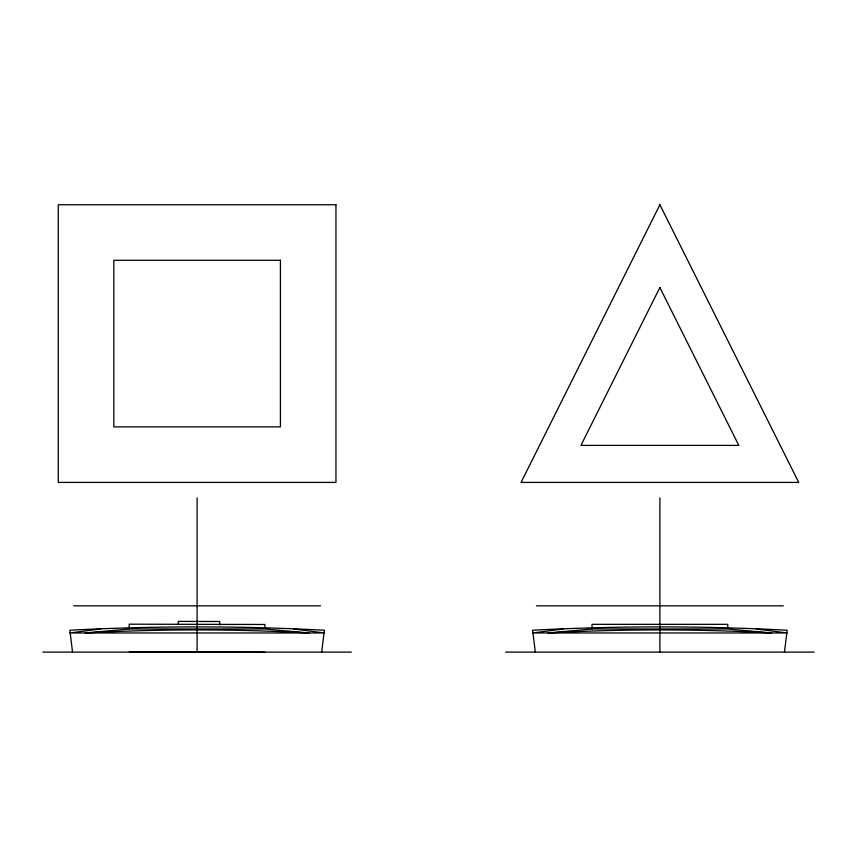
<?xml version="1.0" encoding="UTF-8"?>
<svg xmlns="http://www.w3.org/2000/svg" width="857" height="857" viewBox="0 0 857 857"><rect width="100%" height="100%" fill="white"/><g stroke="black" fill="none" stroke-linecap="round" stroke-linejoin="round"><path stroke-width="1.29" d="M129.203 627.806L129.214 624.185L264.909 624.485L264.899 628.106M178.277 624.292L178.288 621.4L219.703 621.496L219.692 624.946M178.288 652.059L190.811 652.038M321.686 652.102L324.375 630.227C239.617 625.781 154.603 625.781 69.846 630.227L72.534 652.102M784.466 652.102L787.154 630.227C702.397 625.781 617.383 625.781 532.625 630.227L535.314 652.102M100.698 628.963L69.846 632.969L324.375 632.969L293.523 628.963M563.477 628.963L532.625 632.969L787.154 632.969L756.303 628.963M73.702 605.824L320.518 605.824M536.482 605.824L783.298 605.824M42.85 652.102L351.37 652.102M505.63 652.102L814.15 652.102M129.268 651.952L264.952 652.252M196.103 652.059L212.45 652.123M727.764 628.299L727.764 624.335L592.016 624.335L592.016 628.299M659.89 497.842L659.89 652.102M197.11 497.842L197.11 652.102M659.89 204.748L521.056 482.416L798.724 482.416L659.89 204.748M659.89 287.534L580.96 445.394L738.82 445.394L659.89 287.534M129.236 628.963L85.272 632.969A2062.328 2062.328 0 0 1 308.948 632.969L264.984 628.963L129.236 628.963M592.016 628.963L548.052 632.969A2062.328 2062.328 0 0 1 771.729 632.969L727.764 628.963L592.016 628.963M335.944 204.748L58.276 204.748L58.276 482.416L335.944 482.416L335.944 204.748M280.41 260.282L113.81 260.282L113.81 426.882L280.41 426.882L280.41 260.282"/></g></svg>
